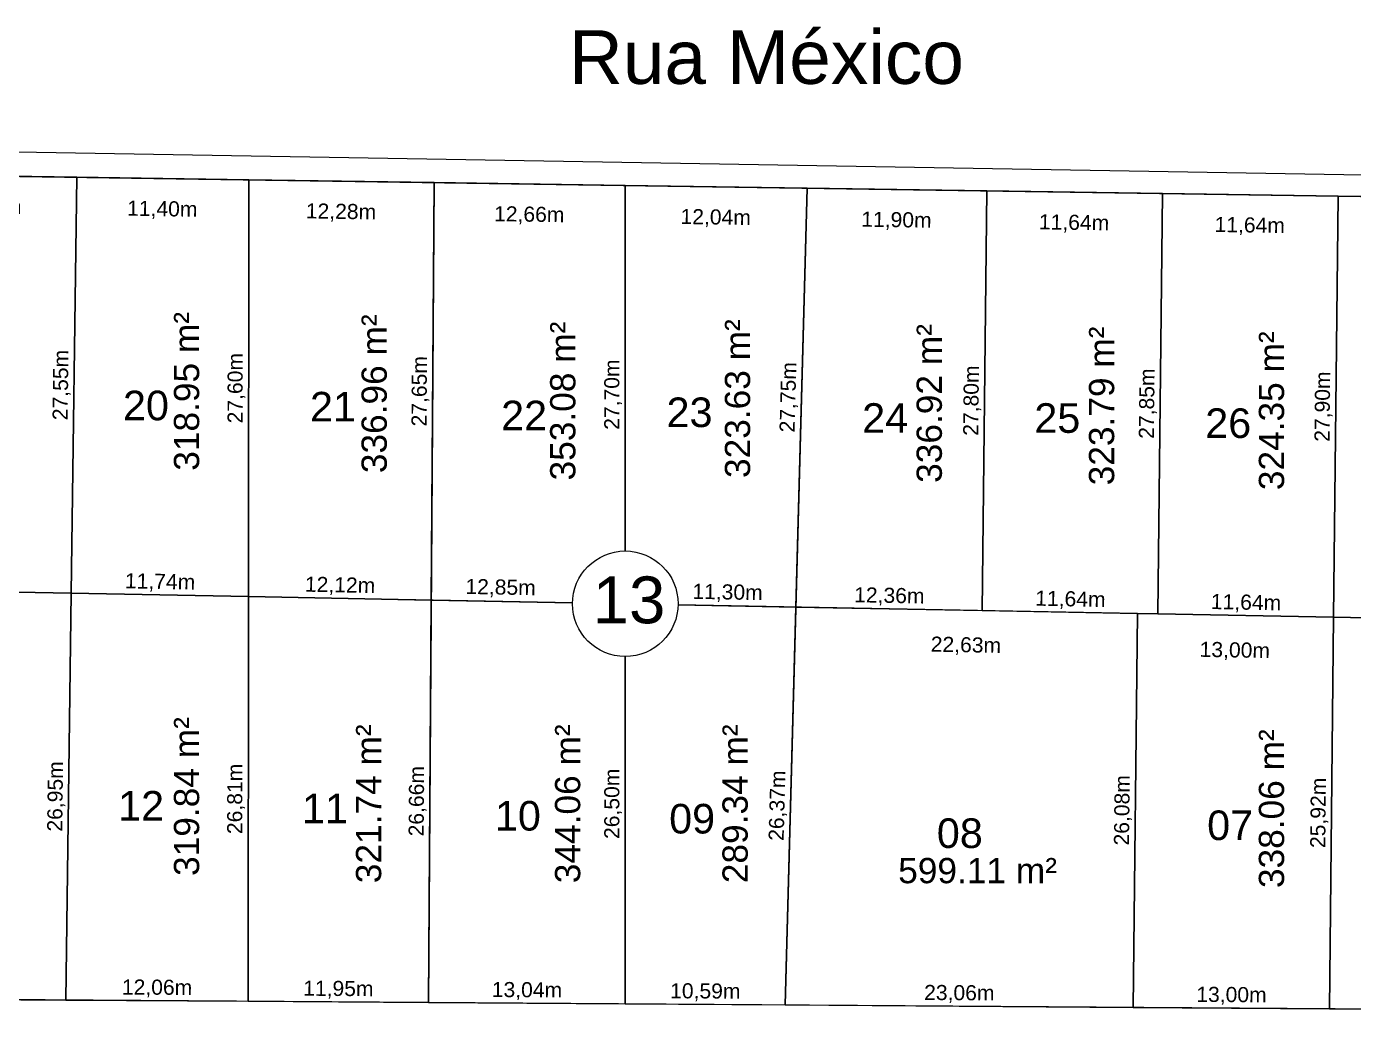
# Model space of a CAD drawing. Header units: metres. Extents: x 3808 to 8215, y 2374 to 6187.
# Drawn here: x 4889.8 to 4977.7, y 5377.8 to 5443.2 of the extents above; entities that cross this region are included whole.
import ezdxf
from ezdxf.enums import TextEntityAlignment as Align

# ---------------------------------------------------------------- set-up
doc = ezdxf.new("R2010")
doc.units = ezdxf.units.M
for name, color, linetype in [('Areas Lotes', 1, 'Continuous'), ('Calçada', 8, 'Continuous'), ('COTAS', 7, 'Continuous'), ('Lote', 7, 'Continuous'), ('Nome das Ruas', 7, 'Continuous'), ('Nº Lote', 7, 'Continuous'), ('Nº. quadra', 7, 'Continuous'), ('quadras', 7, 'Continuous')]:
    doc.layers.add(name, color=color, linetype=linetype)
doc.styles.add('Arial', font='arial.ttf')
doc.dimstyles.new('Copy(2) of ISO-25', dxfattribs={"dimtxt": 1, "dimasz": 2.5, "dimexe": 1.25, "dimexo": 0.625, "dimgap": 0.2, "dimtad": 1, "dimtoh": 1, "dimlfac": 1, "dimzin": 1, "dimtxsty": 'Arial', "dimblk": 'NONE', "dimcen": 0, "dimse1": 1, "dimse2": 1, "dimsd1": 1, "dimsd2": 1, "dimclrt": 256, "dimaunit": 1, "dimadec": 3, "dimazin": 0, "dimtfac": 1, "dimtmove": 0, "dimatfit": 3, "dimldrblk": 'NONE', "dimfxl": 1, "dimtolj": 1, "dimtzin": 0, "dimarcsym": 0})

# ---------------------------------------------------------------- blocks, each defined once
blk = doc.blocks.new('*D6178')
at = {"layer": 'Defpoints', "color": 0, "linetype": 'Continuous', "transparency": 16777216}
for p in [(4940.044, 5378.409), (4963.105, 5378.251), (4963.105, 5378.251)]:
    blk.add_point(p, dxfattribs=at)
at = {"layer": 'COTAS', "linetype": 'Continuous', "lineweight": 5, "transparency": 16777216, "insert": (4951.58, 5379.131), "char_height": 1, "attachment_point": 5, "rotation": 359.60856, "style": 'Arial'}
blk.add_mtext('\\A1;23,06m', dxfattribs=at)
blk = doc.blocks.new('_None')
blk = doc.blocks.new('*D36')
at = {"layer": 'Defpoints', "color": 0, "linetype": 'Continuous', "transparency": 16777216}
for p in [(4880.461, 5378.816), (4892.399, 5378.734), (4892.399, 5378.734)]:
    blk.add_point(p, dxfattribs=at)
at = {"layer": 'COTAS', "linetype": 'Continuous', "lineweight": 5, "transparency": 16777216, "insert": (4886.435, 5379.576), "char_height": 1, "attachment_point": 5, "rotation": 359.60856, "style": 'Arial'}
blk.add_mtext('\\A1;11,94m', dxfattribs=at)
blk = doc.blocks.new('*D37')
at = {"layer": 'Defpoints', "color": 0, "linetype": 'Continuous', "transparency": 16777216}
for p in [(4892.399, 5378.734), (4904.461, 5378.652), (4904.461, 5378.652)]:
    blk.add_point(p, dxfattribs=at)
at = {"layer": 'COTAS', "linetype": 'Continuous', "lineweight": 5, "transparency": 16777216, "insert": (4898.435, 5379.494), "char_height": 1, "attachment_point": 5, "rotation": 359.60856, "style": 'Arial'}
blk.add_mtext('\\A1;12,06m', dxfattribs=at)
blk = doc.blocks.new('*D38')
at = {"layer": 'Defpoints', "color": 0, "linetype": 'Continuous', "transparency": 16777216}
for p in [(4904.461, 5378.652), (4916.416, 5378.57), (4916.416, 5378.57)]:
    blk.add_point(p, dxfattribs=at)
at = {"layer": 'COTAS', "linetype": 'Continuous', "lineweight": 5, "transparency": 16777216, "insert": (4910.444, 5379.412), "char_height": 1, "attachment_point": 5, "rotation": 359.60856, "style": 'Arial'}
blk.add_mtext('\\A1;11,95m', dxfattribs=at)
blk = doc.blocks.new('*D39')
at = {"layer": 'Defpoints', "color": 0, "linetype": 'Continuous', "transparency": 16777216}
for p in [(4916.416, 5378.57), (4929.452, 5378.481), (4929.452, 5378.481)]:
    blk.add_point(p, dxfattribs=at)
at = {"layer": 'COTAS', "linetype": 'Continuous', "lineweight": 5, "transparency": 16777216, "insert": (4922.939, 5379.327), "char_height": 1, "attachment_point": 5, "rotation": 359.60856, "style": 'Arial'}
blk.add_mtext('\\A1;13,04m', dxfattribs=at)
blk = doc.blocks.new('*D40')
at = {"layer": 'Defpoints', "color": 0, "linetype": 'Continuous', "transparency": 16777216}
for p in [(4929.452, 5378.481), (4940.044, 5378.409), (4940.044, 5378.409)]:
    blk.add_point(p, dxfattribs=at)
at = {"layer": 'COTAS', "linetype": 'Continuous', "lineweight": 5, "transparency": 16777216, "insert": (4934.753, 5379.246), "char_height": 1, "attachment_point": 5, "rotation": 359.60856, "style": 'Arial'}
blk.add_mtext('\\A1;10,59m', dxfattribs=at)
blk = doc.blocks.new('*D41')
at = {"layer": 'Defpoints', "color": 0, "linetype": 'Continuous', "transparency": 16777216}
for p in [(4963.105, 5378.251), (4976.105, 5378.162), (4976.105, 5378.162)]:
    blk.add_point(p, dxfattribs=at)
at = {"layer": 'COTAS', "linetype": 'Continuous', "lineweight": 5, "transparency": 16777216, "insert": (4969.61, 5379.008), "char_height": 1, "attachment_point": 5, "rotation": 359.60856, "style": 'Arial'}
blk.add_mtext('\\A1;13,00m', dxfattribs=at)
blk = doc.blocks.new('*D42')
at = {"layer": 'Defpoints', "color": 0, "linetype": 'Continuous', "transparency": 16777216}
for p in [(4976.105, 5378.162), (4988.482, 5378.078), (4988.482, 5378.078)]:
    blk.add_point(p, dxfattribs=at)
at = {"layer": 'COTAS', "linetype": 'Continuous', "lineweight": 5, "transparency": 16777216, "insert": (4982.299, 5378.921), "char_height": 1, "attachment_point": 5, "rotation": 359.60856, "style": 'Arial'}
blk.add_mtext('\\A1;12,38m', dxfattribs=at)
blk = doc.blocks.new('*D51')
at = {"layer": 'Defpoints', "color": 0, "linetype": 'Continuous', "transparency": 16777216}
for p in [(4976.376, 5404.085), (4976.376, 5404.085), (4988.639, 5403.85)]:
    blk.add_point(p, dxfattribs=at)
at = {"layer": 'COTAS', "linetype": 'Continuous', "lineweight": 5, "transparency": 16777216, "insert": (4982.523, 5404.768), "char_height": 1, "attachment_point": 5, "rotation": 358.90377, "style": 'Arial'}
blk.add_mtext('\\A1;12,27m', dxfattribs=at)
blk = doc.blocks.new('*D52')
at = {"layer": 'Defpoints', "color": 0, "linetype": 'Continuous', "transparency": 16777216}
for p in [(4964.741, 5404.307), (4964.741, 5404.307), (4976.376, 5404.085)]:
    blk.add_point(p, dxfattribs=at)
at = {"layer": 'COTAS', "linetype": 'Continuous', "lineweight": 5, "transparency": 16777216, "insert": (4970.574, 5404.997), "char_height": 1, "attachment_point": 5, "rotation": 358.90377, "style": 'Arial'}
blk.add_mtext('\\A1;11,64m', dxfattribs=at)
blk = doc.blocks.new('*D53')
at = {"layer": 'Defpoints', "color": 0, "linetype": 'Continuous', "transparency": 16777216}
for p in [(4953.106, 5404.53), (4953.106, 5404.53), (4964.741, 5404.307)]:
    blk.add_point(p, dxfattribs=at)
at = {"layer": 'COTAS', "linetype": 'Continuous', "lineweight": 5, "transparency": 16777216, "insert": (4958.939, 5405.219), "char_height": 1, "attachment_point": 5, "rotation": 358.90377, "style": 'Arial'}
blk.add_mtext('\\A1;11,64m', dxfattribs=at)
blk = doc.blocks.new('*D54')
at = {"layer": 'Defpoints', "color": 0, "linetype": 'Continuous', "transparency": 16777216}
for p in [(4940.751, 5404.766), (4940.751, 5404.766), (4953.106, 5404.53)]:
    blk.add_point(p, dxfattribs=at)
at = {"layer": 'COTAS', "linetype": 'Continuous', "lineweight": 5, "transparency": 16777216, "insert": (4946.944, 5405.449), "char_height": 1, "attachment_point": 5, "rotation": 358.90377, "style": 'Arial'}
blk.add_mtext('\\A1;12,36m', dxfattribs=at)
blk = doc.blocks.new('*D55')
at = {"layer": 'Defpoints', "color": 0, "linetype": 'Continuous', "transparency": 16777216}
for p in [(4930.561, 5404.982), (4930.561, 5404.982), (4941.86, 5404.766)]:
    blk.add_point(p, dxfattribs=at)
at = {"layer": 'COTAS', "linetype": 'Continuous', "lineweight": 5, "transparency": 16777216, "insert": (4936.226, 5405.675), "char_height": 1, "attachment_point": 5, "rotation": 358.90377, "style": 'Arial'}
blk.add_mtext('\\A1;11,30m', dxfattribs=at)
blk = doc.blocks.new('*D56')
at = {"layer": 'Defpoints', "color": 0, "linetype": 'Continuous', "transparency": 16777216}
for p in [(4914.75, 5405.321), (4914.75, 5405.321), (4927.602, 5405.075)]:
    blk.add_point(p, dxfattribs=at)
at = {"layer": 'COTAS', "linetype": 'Continuous', "lineweight": 5, "transparency": 16777216, "insert": (4921.191, 5405.999), "char_height": 1, "attachment_point": 5, "rotation": 358.90377, "style": 'Arial'}
blk.add_mtext('\\A1;12,85m', dxfattribs=at)
blk = doc.blocks.new('*D57')
at = {"layer": 'Defpoints', "color": 0, "linetype": 'Continuous', "transparency": 16777216}
for p in [(4904.485, 5405.46), (4904.485, 5405.46), (4916.6, 5405.228)]:
    blk.add_point(p, dxfattribs=at)
at = {"layer": 'COTAS', "linetype": 'Continuous', "lineweight": 5, "transparency": 16777216, "insert": (4910.558, 5406.145), "char_height": 1, "attachment_point": 5, "rotation": 358.90377, "style": 'Arial'}
blk.add_mtext('\\A1;12,12m', dxfattribs=at)
blk = doc.blocks.new('*D58')
at = {"layer": 'Defpoints', "color": 0, "linetype": 'Continuous', "transparency": 16777216}
for p in [(4892.752, 5405.685), (4892.752, 5405.685), (4904.485, 5405.46)]:
    blk.add_point(p, dxfattribs=at)
at = {"layer": 'COTAS', "linetype": 'Continuous', "lineweight": 5, "transparency": 16777216, "insert": (4898.634, 5406.373), "char_height": 1, "attachment_point": 5, "rotation": 358.90377, "style": 'Arial'}
blk.add_mtext('\\A1;11,74m', dxfattribs=at)
blk = doc.blocks.new('*D59')
at = {"layer": 'Defpoints', "color": 0, "linetype": 'Continuous', "transparency": 16777216}
for p in [(4880.82, 5405.913), (4880.82, 5405.913), (4892.752, 5405.685)]:
    blk.add_point(p, dxfattribs=at)
at = {"layer": 'COTAS', "linetype": 'Continuous', "lineweight": 5, "transparency": 16777216, "insert": (4886.801, 5406.6), "char_height": 1, "attachment_point": 5, "rotation": 358.90377, "style": 'Arial'}
blk.add_mtext('\\A1;11,93m', dxfattribs=at)
blk = doc.blocks.new('*D63')
at = {"layer": 'Defpoints', "color": 0, "linetype": 'Continuous', "transparency": 16777216}
for p in [(4940.751, 5404.766), (4963.378, 5404.333), (4963.317, 5401.159)]:
    blk.add_point(p, dxfattribs=at)
at = {"layer": 'COTAS', "linetype": 'Continuous', "lineweight": 5, "transparency": 16777216, "insert": (4952.019, 5402.176), "char_height": 1, "attachment_point": 5, "rotation": 358.90377, "style": 'Arial'}
blk.add_mtext('\\A1;22,63m', dxfattribs=at)
blk = doc.blocks.new('*D64')
at = {"layer": 'Defpoints', "color": 0, "linetype": 'Continuous', "transparency": 16777216}
for p in [(4963.378, 5404.333), (4976.376, 5404.085), (4976.315, 5400.91)]:
    blk.add_point(p, dxfattribs=at)
at = {"layer": 'COTAS', "linetype": 'Continuous', "lineweight": 5, "transparency": 16777216, "insert": (4969.831, 5401.835), "char_height": 1, "attachment_point": 5, "rotation": 358.90377, "style": 'Arial'}
blk.add_mtext('\\A1;13,00m', dxfattribs=at)
blk = doc.blocks.new('*D68')
at = {"layer": 'Defpoints', "color": 0, "linetype": 'Continuous', "transparency": 16777216}
for p in [(4881.184, 5433.41), (4893.113, 5433.231), (4893.069, 5430.345)]:
    blk.add_point(p, dxfattribs=at)
at = {"layer": 'COTAS', "linetype": 'Continuous', "lineweight": 5, "transparency": 16777216, "insert": (4887.117, 5431.235), "char_height": 1, "attachment_point": 5, "rotation": 359.14239, "style": 'Arial'}
blk.add_mtext('\\A1;11,93m', dxfattribs=at)
blk = doc.blocks.new('*D69')
at = {"layer": 'Defpoints', "color": 0, "linetype": 'Continuous', "transparency": 16777216}
for p in [(4893.113, 5433.231), (4904.511, 5433.061), (4904.467, 5430.174)]:
    blk.add_point(p, dxfattribs=at)
at = {"layer": 'COTAS', "linetype": 'Continuous', "lineweight": 5, "transparency": 16777216, "insert": (4898.78, 5431.06), "char_height": 1, "attachment_point": 5, "rotation": 359.14239, "style": 'Arial'}
blk.add_mtext('\\A1;11,40m', dxfattribs=at)
blk = doc.blocks.new('*D70')
at = {"layer": 'Defpoints', "color": 0, "linetype": 'Continuous', "transparency": 16777216}
for p in [(4904.511, 5433.061), (4916.79, 5432.877), (4916.747, 5429.99)]:
    blk.add_point(p, dxfattribs=at)
at = {"layer": 'COTAS', "linetype": 'Continuous', "lineweight": 5, "transparency": 16777216, "insert": (4910.619, 5430.883), "char_height": 1, "attachment_point": 5, "rotation": 359.14239, "style": 'Arial'}
blk.add_mtext('\\A1;12,28m', dxfattribs=at)
blk = doc.blocks.new('*D71')
at = {"layer": 'Defpoints', "color": 0, "linetype": 'Continuous', "transparency": 16777216}
for p in [(4916.79, 5432.877), (4929.452, 5432.687), (4929.408, 5429.801)]:
    blk.add_point(p, dxfattribs=at)
at = {"layer": 'COTAS', "linetype": 'Continuous', "lineweight": 5, "transparency": 16777216, "insert": (4923.09, 5430.696), "char_height": 1, "attachment_point": 5, "rotation": 359.14239, "style": 'Arial'}
blk.add_mtext('\\A1;12,66m', dxfattribs=at)
blk = doc.blocks.new('*D72')
at = {"layer": 'Defpoints', "color": 0, "linetype": 'Continuous', "transparency": 16777216}
for p in [(4929.452, 5432.687), (4941.495, 5432.507), (4941.452, 5429.62)]:
    blk.add_point(p, dxfattribs=at)
at = {"layer": 'COTAS', "linetype": 'Continuous', "lineweight": 5, "transparency": 16777216, "insert": (4935.442, 5430.511), "char_height": 1, "attachment_point": 5, "rotation": 359.14239, "style": 'Arial'}
blk.add_mtext('\\A1;12,04m', dxfattribs=at)
blk = doc.blocks.new('*D73')
at = {"layer": 'Defpoints', "color": 0, "linetype": 'Continuous', "transparency": 16777216}
for p in [(4941.495, 5432.507), (4953.397, 5432.329), (4953.354, 5429.442)]:
    blk.add_point(p, dxfattribs=at)
at = {"layer": 'COTAS', "linetype": 'Continuous', "lineweight": 5, "transparency": 16777216, "insert": (4947.415, 5430.332), "char_height": 1, "attachment_point": 5, "rotation": 359.14239, "style": 'Arial'}
blk.add_mtext('\\A1;11,90m', dxfattribs=at)
blk = doc.blocks.new('*D74')
at = {"layer": 'Defpoints', "color": 0, "linetype": 'Continuous', "transparency": 16777216}
for p in [(4953.397, 5432.329), (4965.032, 5432.155), (4964.989, 5429.268)]:
    blk.add_point(p, dxfattribs=at)
at = {"layer": 'COTAS', "linetype": 'Continuous', "lineweight": 5, "transparency": 16777216, "insert": (4959.183, 5430.156), "char_height": 1, "attachment_point": 5, "rotation": 359.14239, "style": 'Arial'}
blk.add_mtext('\\A1;11,64m', dxfattribs=at)
blk = doc.blocks.new('*D75')
at = {"layer": 'Defpoints', "color": 0, "linetype": 'Continuous', "transparency": 16777216}
for p in [(4965.032, 5432.155), (4976.668, 5431.981), (4976.625, 5429.094)]:
    blk.add_point(p, dxfattribs=at)
at = {"layer": 'COTAS', "linetype": 'Continuous', "lineweight": 5, "transparency": 16777216, "insert": (4970.819, 5429.982), "char_height": 1, "attachment_point": 5, "rotation": 359.14239, "style": 'Arial'}
blk.add_mtext('\\A1;11,64m', dxfattribs=at)
blk = doc.blocks.new('*D76')
at = {"layer": 'Defpoints', "color": 0, "linetype": 'Continuous', "transparency": 16777216}
for p in [(4976.668, 5431.981), (4988.81, 5431.799), (4988.766, 5428.912)]:
    blk.add_point(p, dxfattribs=at)
at = {"layer": 'COTAS', "linetype": 'Continuous', "lineweight": 5, "transparency": 16777216, "insert": (4982.708, 5429.804), "char_height": 1, "attachment_point": 5, "rotation": 359.14239, "style": 'Arial'}
blk.add_mtext('\\A1;12,14m', dxfattribs=at)
blk = doc.blocks.new('*D89')
at = {"layer": 'Defpoints', "color": 0, "linetype": 'Continuous', "transparency": 16777216}
for p in [(4976.376, 5404.085), (4976.105, 5378.162), (4976.105, 5378.162)]:
    blk.add_point(p, dxfattribs=at)
at = {"layer": 'COTAS', "linetype": 'Continuous', "lineweight": 5, "transparency": 16777216, "insert": (4975.44, 5391.132), "char_height": 1, "attachment_point": 5, "rotation": 89.40071, "style": 'Arial'}
blk.add_mtext('\\A1;25,92m', dxfattribs=at)
blk = doc.blocks.new('*D90')
at = {"layer": 'Defpoints', "color": 0, "linetype": 'Continuous', "transparency": 16777216}
for p in [(4976.668, 5431.981), (4976.376, 5404.085), (4976.376, 5404.085)]:
    blk.add_point(p, dxfattribs=at)
at = {"layer": 'COTAS', "linetype": 'Continuous', "lineweight": 5, "transparency": 16777216, "insert": (4975.721, 5418.041), "char_height": 1, "attachment_point": 5, "rotation": 89.40071, "style": 'Arial'}
blk.add_mtext('\\A1;27,90m', dxfattribs=at)
blk = doc.blocks.new('*D91')
at = {"layer": 'Defpoints', "color": 0, "linetype": 'Continuous', "transparency": 16777216}
for p in [(4965.032, 5432.155), (4964.741, 5404.307), (4964.741, 5404.307)]:
    blk.add_point(p, dxfattribs=at)
at = {"layer": 'COTAS', "linetype": 'Continuous', "lineweight": 5, "transparency": 16777216, "insert": (4964.086, 5418.239), "char_height": 1, "attachment_point": 5, "rotation": 89.40071, "style": 'Arial'}
blk.add_mtext('\\A1;27,85m', dxfattribs=at)
blk = doc.blocks.new('*D92')
at = {"layer": 'Defpoints', "color": 0, "linetype": 'Continuous', "transparency": 16777216}
for p in [(4953.397, 5432.329), (4953.397, 5432.329), (4953.106, 5404.53)]:
    blk.add_point(p, dxfattribs=at)
at = {"layer": 'COTAS', "linetype": 'Continuous', "lineweight": 5, "transparency": 16777216, "insert": (4952.451, 5418.438), "char_height": 1, "attachment_point": 5, "rotation": 89.40071, "style": 'Arial'}
blk.add_mtext('\\A1;27,80m', dxfattribs=at)
blk = doc.blocks.new('*D93')
at = {"layer": 'Defpoints', "color": 0, "linetype": 'Continuous', "transparency": 16777216}
for p in [(4963.378, 5404.333), (4963.105, 5378.251), (4963.105, 5378.251)]:
    blk.add_point(p, dxfattribs=at)
at = {"layer": 'COTAS', "linetype": 'Continuous', "lineweight": 5, "transparency": 16777216, "insert": (4962.44, 5391.301), "char_height": 1, "attachment_point": 5, "rotation": 89.40071, "style": 'Arial'}
blk.add_mtext('\\A1;26,08m', dxfattribs=at)
blk = doc.blocks.new('*D94')
at = {"layer": 'Defpoints', "color": 0, "linetype": 'Continuous', "transparency": 16777216}
for p in [(4940.751, 5404.766), (4940.044, 5378.409), (4940.044, 5378.409)]:
    blk.add_point(p, dxfattribs=at)
at = {"layer": 'COTAS', "linetype": 'Continuous', "lineweight": 5, "transparency": 16777216, "insert": (4939.597, 5391.609), "char_height": 1, "attachment_point": 5, "rotation": 88.46351, "style": 'Arial'}
blk.add_mtext('\\A1;26,37m', dxfattribs=at)
blk = doc.blocks.new('*D95')
at = {"layer": 'Defpoints', "color": 0, "linetype": 'Continuous', "transparency": 16777216}
for p in [(4941.495, 5432.507), (4941.495, 5432.507), (4940.751, 5404.766)]:
    blk.add_point(p, dxfattribs=at)
at = {"layer": 'COTAS', "linetype": 'Continuous', "lineweight": 5, "transparency": 16777216, "insert": (4940.322, 5418.658), "char_height": 1, "attachment_point": 5, "rotation": 88.46351, "style": 'Arial'}
blk.add_mtext('\\A1;27,75m', dxfattribs=at)
blk = doc.blocks.new('*D96')
at = {"layer": 'Defpoints', "color": 0, "linetype": 'Continuous', "transparency": 16777216}
for p in [(4929.452, 5432.687), (4929.452, 5432.687), (4929.452, 5404.982)]:
    blk.add_point(p, dxfattribs=at)
at = {"layer": 'COTAS', "linetype": 'Continuous', "lineweight": 5, "transparency": 16777216, "insert": (4928.651, 5418.835), "char_height": 1, "attachment_point": 5, "rotation": 90, "style": 'Arial'}
blk.add_mtext('\\A1;27,70m', dxfattribs=at)
blk = doc.blocks.new('*D97')
at = {"layer": 'Defpoints', "color": 0, "linetype": 'Continuous', "transparency": 16777216}
for p in [(4929.452, 5404.982), (4929.452, 5378.481), (4929.452, 5378.481)]:
    blk.add_point(p, dxfattribs=at)
at = {"layer": 'COTAS', "linetype": 'Continuous', "lineweight": 5, "transparency": 16777216, "insert": (4928.651, 5391.732), "char_height": 1, "attachment_point": 5, "rotation": 90, "style": 'Arial'}
blk.add_mtext('\\A1;26,50m', dxfattribs=at)
blk = doc.blocks.new('*D98')
at = {"layer": 'Defpoints', "color": 0, "linetype": 'Continuous', "transparency": 16777216}
for p in [(4916.6, 5405.228), (4916.416, 5378.57), (4916.416, 5378.57)]:
    blk.add_point(p, dxfattribs=at)
at = {"layer": 'COTAS', "linetype": 'Continuous', "lineweight": 5, "transparency": 16777216, "insert": (4915.707, 5391.905), "char_height": 1, "attachment_point": 5, "rotation": 89.60446, "style": 'Arial'}
blk.add_mtext('\\A1;26,66m', dxfattribs=at)
blk = doc.blocks.new('*D99')
at = {"layer": 'Defpoints', "color": 0, "linetype": 'Continuous', "transparency": 16777216}
for p in [(4916.79, 5432.877), (4916.79, 5432.877), (4916.6, 5405.228)]:
    blk.add_point(p, dxfattribs=at)
at = {"layer": 'COTAS', "linetype": 'Continuous', "lineweight": 5, "transparency": 16777216, "insert": (4915.894, 5419.058), "char_height": 1, "attachment_point": 5, "rotation": 89.60446, "style": 'Arial'}
blk.add_mtext('\\A1;27,65m', dxfattribs=at)
blk = doc.blocks.new('*D100')
at = {"layer": 'Defpoints', "color": 0, "linetype": 'Continuous', "transparency": 16777216}
for p in [(4904.511, 5433.061), (4904.511, 5433.061), (4904.485, 5405.46)]:
    blk.add_point(p, dxfattribs=at)
at = {"layer": 'COTAS', "linetype": 'Continuous', "lineweight": 5, "transparency": 16777216, "insert": (4903.697, 5419.261), "char_height": 1, "attachment_point": 5, "rotation": 89.94772, "style": 'Arial'}
blk.add_mtext('\\A1;27,60m', dxfattribs=at)
blk = doc.blocks.new('*D101')
at = {"layer": 'Defpoints', "color": 0, "linetype": 'Continuous', "transparency": 16777216}
for p in [(4904.485, 5405.46), (4904.461, 5378.652), (4904.461, 5378.652)]:
    blk.add_point(p, dxfattribs=at)
at = {"layer": 'COTAS', "linetype": 'Continuous', "lineweight": 5, "transparency": 16777216, "insert": (4903.672, 5392.057), "char_height": 1, "attachment_point": 5, "rotation": 89.94772, "style": 'Arial'}
blk.add_mtext('\\A1;26,81m', dxfattribs=at)
blk = doc.blocks.new('*D102')
at = {"layer": 'Defpoints', "color": 0, "linetype": 'Continuous', "transparency": 16777216}
for p in [(4892.752, 5405.685), (4892.399, 5378.734), (4892.399, 5378.734)]:
    blk.add_point(p, dxfattribs=at)
at = {"layer": 'COTAS', "linetype": 'Continuous', "lineweight": 5, "transparency": 16777216, "insert": (4891.774, 5392.22), "char_height": 1, "attachment_point": 5, "rotation": 89.24954, "style": 'Arial'}
blk.add_mtext('\\A1;26,95m', dxfattribs=at)
blk = doc.blocks.new('*D103')
at = {"layer": 'Defpoints', "color": 0, "linetype": 'Continuous', "transparency": 16777216}
for p in [(4893.113, 5433.231), (4893.113, 5433.231), (4892.752, 5405.685)]:
    blk.add_point(p, dxfattribs=at)
at = {"layer": 'COTAS', "linetype": 'Continuous', "lineweight": 5, "transparency": 16777216, "insert": (4892.131, 5419.469), "char_height": 1, "attachment_point": 5, "rotation": 89.24954, "style": 'Arial'}
blk.add_mtext('\\A1;27,55m', dxfattribs=at)

msp = doc.modelspace()

# ---------------------------------------------------------------- linework, layer by layer
at = {"layer": 'Calçada', "linetype": 'Continuous', "lineweight": 5}
msp.add_line((5027.924, 5432.533), (4843.887, 5435.661), dxfattribs=at)
at = {"layer": 'Lote', "lineweight": 5}
for p, q in [((4892.399, 5378.734), (4893.113, 5433.231)), ((4904.511, 5433.061), (4904.461, 5378.652)), ((4916.79, 5432.877), (4916.416, 5378.57)), ((4929.452, 5408.478), (4929.452, 5432.687)), ((4941.495, 5432.507), (4940.044, 5378.409)), ((4953.106, 5404.53), (4953.397, 5432.329)), ((4976.105, 5378.162), (4976.668, 5431.981)), ((4925.957, 5405.049), (4844.508, 5406.608)), ((5024.772, 5403.159), (4932.947, 5404.916)), ((4963.105, 5378.251), (4963.378, 5404.333)), ((4929.452, 5378.481), (4929.452, 5401.487))]:
    msp.add_line(p, q, dxfattribs=at)
at = {"layer": 'Lote', "linetype": 'Continuous', "lineweight": 5}
msp.add_line((4965.032, 5432.155), (4964.741, 5404.307), dxfattribs=at)
at = {"layer": 'Lote', "linetype": 'Continuous', "lineweight": 5, "flags": 128}
for points in [[(4892.752, 5405.685), (4893.113, 5433.231), (4881.184, 5433.41), (4880.82, 5405.913)], [(4904.511, 5433.061), (4893.113, 5433.231), (4892.752, 5405.685), (4904.485, 5405.46)], [(4916.79, 5432.877), (4904.511, 5433.061), (4904.485, 5405.46), (4916.6, 5405.228)], [(4940.751, 5404.766), (4953.106, 5404.53), (4953.397, 5432.329), (4941.495, 5432.507)], [(4953.106, 5404.53), (4963.378, 5404.333), (4964.741, 5404.307), (4965.032, 5432.155), (4953.397, 5432.329)], [(4964.741, 5404.307), (4976.376, 5404.085), (4976.668, 5431.981), (4965.032, 5432.155)], [(4976.376, 5404.085), (4988.639, 5403.85), (4988.81, 5431.799), (4976.668, 5431.981)], [(4880.82, 5405.913), (4880.461, 5378.816), (4892.399, 5378.734), (4892.752, 5405.685)], [(4892.399, 5378.734), (4904.461, 5378.652), (4904.485, 5405.46), (4892.752, 5405.685)], [(4916.6, 5405.228), (4904.485, 5405.46), (4904.461, 5378.652), (4916.416, 5378.57)], [(4940.044, 5378.409), (4963.105, 5378.251), (4963.378, 5404.333), (4940.751, 5404.766)], [(4963.105, 5378.251), (4976.105, 5378.162), (4976.376, 5404.085), (4964.741, 5404.307), (4963.378, 5404.333)], [(4988.639, 5403.85), (4976.376, 5404.085), (4976.105, 5378.162), (4988.482, 5378.078)]]:
    msp.add_lwpolyline(points, close=True, dxfattribs=at)
for points in [[(4929.452, 5408.478), (4929.452, 5432.687), (4916.79, 5432.877), (4916.6, 5405.228), (4925.957, 5405.049)], [(4932.947, 5404.916), (4940.751, 5404.766), (4941.495, 5432.507), (4929.452, 5432.687), (4929.452, 5408.478)], [(4925.957, 5405.049), (4916.6, 5405.228), (4916.416, 5378.57), (4929.452, 5378.481), (4929.452, 5401.487)], [(4929.452, 5401.487), (4929.452, 5378.481), (4940.044, 5378.409), (4940.751, 5404.766), (4932.947, 5404.916)]]:
    msp.add_lwpolyline(points, dxfattribs=at)
at = {"layer": 'Nº. quadra', "lineweight": 5}
msp.add_circle((4929.452, 5404.982), 3.496, dxfattribs=at)
at = {"layer": 'quadras', "lineweight": 5}
for p, q in [((4847.071, 5433.921), (5024.34, 5431.267)), ((5022.325, 5377.847), (4844.951, 5379.058))]:
    msp.add_line(p, q, dxfattribs=at)

# ---------------------------------------------------------------- texts
at = {"layer": 'Areas Lotes', "lineweight": 5, "style": 'Arial'}
for s, p in [('318.95 m²', (4901.224, 5413.792)), ('336.96 m²', (4913.653, 5413.632)), ('323.63 m²', (4937.723, 5413.31)), ('353.08 m²', (4926.146, 5413.15)), ('336.92 m²', (4950.425, 5412.989)), ('323.79 m²', (4961.841, 5412.828)), ('324.35 m²', (4973.096, 5412.507)), ('319.84 m²', (4901.224, 5386.955)), ('321.74 m²', (4913.283, 5386.473)), ('344.06 m²', (4926.468, 5386.473)), ('289.34 m²', (4937.562, 5386.473)), ('338.06 m²', (4973.096, 5386.151))]:
    msp.add_text(s, height=1.6726, rotation=90, dxfattribs=at).set_placement(p)
at = {"layer": 'Areas Lotes', "linetype": 'Continuous', "lineweight": 5, "style": 'Arial'}
msp.add_text('599.11 m²', height=1.6726, dxfattribs=at).set_placement((4947.531, 5386.473))
at = {"layer": 'Nome das Ruas', "lineweight": 5, "style": 'Arial'}
msp.add_text('Rua México', height=3.55, dxfattribs=at).set_placement((4925.708, 5439.416, 165.916))
at = {"layer": 'Nº Lote', "linetype": 'Continuous', "lineweight": 5, "style": 'Arial'}
for s, p in [('20', (4897.699, 5417.135)), ('21', (4910.089, 5417.057)), ('22', (4922.75, 5416.472)), ('23', (4933.709, 5416.685)), ('24', (4946.669, 5416.305)), ('25', (4958.074, 5416.305)), ('26', (4969.394, 5415.965)), ('12', (4897.378, 5390.621)), ('11', (4909.558, 5390.443)), ('10', (4922.339, 5389.96))]:
    msp.add_text(s, height=1.96, dxfattribs=at).set_placement(p, align=Align.CENTER)
for s, p in [('09', (4935.404, 5390.747)), ('07', (4971.044, 5390.311)), ('08', (4953.137, 5389.787))]:
    msp.add_text(s, height=1.96, dxfattribs=at).set_placement(p, align=Align.MIDDLE_RIGHT)
at = {"layer": 'Nº. quadra', "lineweight": 5, "style": 'Arial'}
msp.add_text('13', height=3.1039, dxfattribs=at).set_placement((4927.287, 5403.688))

# ---------------------------------------------------------------- dimensions: what is measured, and where the dimension line sits
at = {"layer": 'COTAS', "linetype": 'Continuous', "lineweight": 5}
for base, p1, p2, angle, picture, middle in [((4893.069, 5430.345), (4881.184, 5433.41), (4893.113, 5433.231), 179.14239, '*D68', (4887.117, 5431.235)), ((4904.467, 5430.174), (4893.113, 5433.231), (4904.511, 5433.061), 179.14239, '*D69', (4898.78, 5431.06)), ((4916.747, 5429.99), (4904.511, 5433.061), (4916.79, 5432.877), 179.14239, '*D70', (4910.619, 5430.883)), ((4929.408, 5429.801), (4916.79, 5432.877), (4929.452, 5432.687), 179.14239, '*D71', (4923.09, 5430.696)), ((4941.452, 5429.62), (4929.452, 5432.687), (4941.495, 5432.507), 179.14239, '*D72', (4935.442, 5430.511)), ((4953.354, 5429.442), (4941.495, 5432.507), (4953.397, 5432.329), 179.14239, '*D73', (4947.415, 5430.332)), ((4964.989, 5429.268), (4953.397, 5432.329), (4965.032, 5432.155), 179.14239, '*D74', (4959.183, 5430.156)), ((4976.625, 5429.094), (4965.032, 5432.155), (4976.668, 5431.981), 179.14239, '*D75', (4970.819, 5429.982)), ((4988.766, 5428.912), (4976.668, 5431.981), (4988.81, 5431.799), 179.14239, '*D76', (4982.708, 5429.804)), ((4880.82, 5405.913), (4892.752, 5405.685), (4880.82, 5405.913), 358.90377, '*D59', (4886.801, 5406.6)), ((4892.752, 5405.685), (4904.485, 5405.46), (4892.752, 5405.685), 358.90377, '*D58', (4898.634, 5406.373)), ((4904.485, 5405.46), (4916.6, 5405.228), (4904.485, 5405.46), 358.90377, '*D57', (4910.558, 5406.145)), ((4914.75, 5405.321), (4927.602, 5405.075), (4914.75, 5405.321), 358.90377, '*D56', (4921.191, 5405.999)), ((4930.561, 5404.982), (4941.86, 5404.766), (4930.561, 5404.982), 358.90377, '*D55', (4936.226, 5405.675)), ((4940.751, 5404.766), (4953.106, 5404.53), (4940.751, 5404.766), 358.90377, '*D54', (4946.944, 5405.449)), ((4953.106, 5404.53), (4964.741, 5404.307), (4953.106, 5404.53), 358.90377, '*D53', (4958.939, 5405.219)), ((4964.741, 5404.307), (4976.376, 5404.085), (4964.741, 5404.307), 358.90377, '*D52', (4970.574, 5404.997)), ((4976.376, 5404.085), (4988.639, 5403.85), (4976.376, 5404.085), 358.90377, '*D51', (4982.523, 5404.768)), ((4976.315, 5400.91), (4963.378, 5404.333), (4976.376, 5404.085), 178.90377, '*D64', (4969.831, 5401.835)), ((4892.399, 5378.734), (4880.461, 5378.816), (4892.399, 5378.734), 179.60856, '*D36', (4886.435, 5379.576)), ((4904.461, 5378.652), (4892.399, 5378.734), (4904.461, 5378.652), 179.60856, '*D37', (4898.435, 5379.494)), ((4916.4156, 5378.5702), (4904.461, 5378.6519), (4916.4156, 5378.5702), 179.60856, '*D38', (4910.4438, 5379.412)), ((4929.452, 5378.481), (4916.416, 5378.57), (4929.452, 5378.481), 179.60856, '*D39', (4922.939, 5379.327)), ((4940.044, 5378.409), (4929.452, 5378.481), (4940.044, 5378.409), 179.60856, '*D40', (4934.753, 5379.246)), ((4963.105, 5378.251), (4940.044, 5378.409), (4963.105, 5378.251), 179.60856, '*D6178', (4951.58, 5379.131)), ((4976.105, 5378.162), (4963.105, 5378.251), (4976.105, 5378.162), 179.60856, '*D41', (4969.61, 5379.008)), ((4988.482, 5378.078), (4976.105, 5378.162), (4988.482, 5378.078), 179.60856, '*D42', (4982.299, 5378.921))]:
    dim = msp.add_linear_dim(base=base, p1=p1, p2=p2, angle=angle, dimstyle='Copy(2) of ISO-25', override={"dimpost": 'm', "dimtmove": 1}, dxfattribs=at)
    dim.commit()
    dim.dimension.update_dxf_attribs({"geometry": picture, "text_midpoint": middle})
for p1, p2, distance, picture, middle in [((4892.752, 5405.685), (4893.113, 5433.231), 0, '*D103', (4892.131, 5419.469)), ((4904.485, 5405.46), (4904.511, 5433.061), 0, '*D100', (4903.697, 5419.261)), ((4916.6, 5405.228), (4916.79, 5432.877), 0, '*D99', (4915.894, 5419.058)), ((4929.4516, 5404.98249), (4929.4516, 5432.68746), 0, '*D96', (4928.65064, 5418.83498)), ((4940.751, 5404.766), (4941.495, 5432.507), 0, '*D95', (4940.322, 5418.658)), ((4953.106, 5404.53), (4953.397, 5432.329), 0, '*D92', (4952.451, 5418.438)), ((4965.032, 5432.155), (4964.741, 5404.307), 0, '*D91', (4964.086, 5418.239)), ((4976.668, 5431.981), (4976.376, 5404.085), 0, '*D90', (4975.721, 5418.041)), ((4892.752, 5405.685), (4892.399, 5378.734), 0, '*D102', (4891.774, 5392.22)), ((4904.485, 5405.46), (4904.461, 5378.652), 0, '*D101', (4903.672, 5392.057)), ((4916.6, 5405.228), (4916.416, 5378.57), 0, '*D98', (4915.707, 5391.905)), ((4929.452, 5404.982), (4929.452, 5378.481), 0, '*D97', (4928.651, 5391.732)), ((4940.751, 5404.766), (4940.044, 5378.409), 0, '*D94', (4939.597, 5391.609)), ((4940.751, 5404.766), (4963.378, 5404.333), -3.175, '*D63', (4952.019, 5402.176)), ((4963.378, 5404.333), (4963.105, 5378.251), 0, '*D93', (4962.44, 5391.301)), ((4976.376, 5404.085), (4976.105, 5378.162), 0, '*D89', (4975.44, 5391.132))]:
    dim = msp.add_aligned_dim(p1=p1, p2=p2, distance=distance, dimstyle='Copy(2) of ISO-25', override={"dimpost": 'm'}, dxfattribs=at)
    dim.commit()
    dim.dimension.update_dxf_attribs({"geometry": picture, "text_midpoint": middle})

doc.saveas('drawing.dxf')
